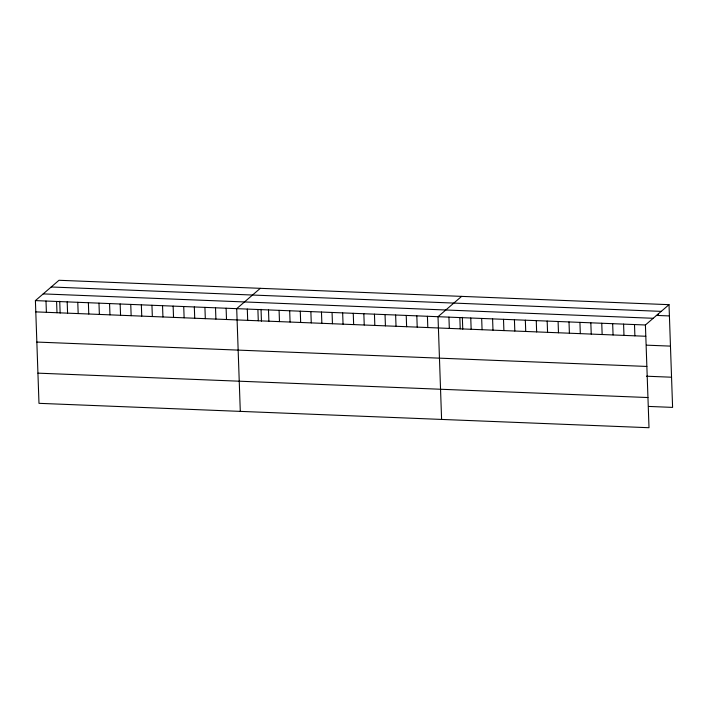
<?xml version="1.0" encoding="UTF-8"?>
<svg xmlns="http://www.w3.org/2000/svg" width="708" height="708" viewBox="0 0 708 708"><rect width="100%" height="100%" fill="white"/><g stroke="black" fill="none" stroke-linecap="round" stroke-linejoin="round"><path stroke-width="1.06" d="M669.016 304.67L645.413 324.99L649.006 427.721L38.984 403.33L35.4 300.608L58.994 280.279L669.016 304.67L672.6 407.392L648.581 406.427M260.305 288.333L236.702 308.653L240.295 411.383M461.607 296.378L438.013 316.706L441.597 419.428M51.206 286.988L661.228 311.37M656.307 315.414L669.405 315.936M43.188 293.9L653.201 318.281M35.4 300.608L645.413 324.99M35.789 311.883L645.811 336.265M646.448 345.159L670.458 346.115M36.851 342.061L646.864 366.443M646.439 376.205L671.547 377.214M37.931 373.151L647.953 397.542M658.422 313.449L658.493 315.502M634.501 324.556L634.89 335.831M623.58 324.122L623.978 335.397M612.668 323.68L613.066 334.955M601.756 323.246L602.145 334.521M590.835 322.813L591.233 334.087M579.923 322.37L580.312 333.645M569.002 321.936L569.4 333.211M558.09 321.503L558.479 332.778M547.169 321.069L547.567 332.335M536.257 320.627L536.646 331.902M525.336 320.193L525.734 331.468M514.424 319.759L514.813 331.025M503.503 319.317L503.901 330.592M492.591 318.883L492.989 330.158M481.679 318.45L482.068 329.724M470.758 318.007L471.156 329.282M462.342 317.352L462.758 329.202M459.846 317.573L460.235 328.848M448.925 317.14L449.323 328.415M427.42 316.281L427.809 327.556M416.817 315.856L417.216 327.131M406.224 315.432L406.622 326.707M395.63 315.007L396.029 326.282M385.037 314.582L385.426 325.857M374.444 314.157L374.833 325.432M363.841 313.741L364.239 325.007M353.248 313.317L353.646 324.591M342.654 312.892L343.053 324.167M332.061 312.467L332.45 323.742M321.467 312.042L321.857 323.317M310.874 311.617L311.263 322.892M300.272 311.193L300.67 322.467M289.678 310.777L290.076 322.043M279.085 310.352L279.483 321.627M268.491 309.927L268.881 321.202M261.031 309.299L261.447 321.158M257.898 309.502L258.287 320.777M247.304 309.077L247.694 320.352M226.109 308.228L226.507 319.503M215.515 307.812L215.905 319.078M204.922 307.387L205.311 318.662M194.328 306.962L194.718 318.237M183.726 306.537L184.124 317.812M173.133 306.113L173.531 317.388M162.539 305.688L162.937 316.963M151.946 305.263L152.335 316.538M141.352 304.847L141.742 316.113M130.759 304.422L131.148 315.697M120.156 303.998L120.555 315.272M109.563 303.573L109.961 314.848M98.97 303.148L99.368 314.423M88.376 302.723L88.766 313.998M77.783 302.298L78.172 313.573M67.189 301.882L67.579 313.148M59.729 301.254L60.145 313.113M56.587 301.458L56.985 312.732M45.993 301.033L46.392 312.308"/></g></svg>
